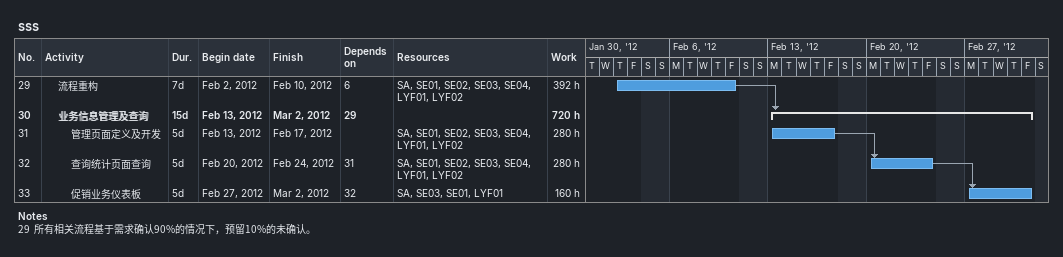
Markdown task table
sss

| ID | Level | Task | Duration | Start | Finish | Predecessors | Resources | Work (h) |
|---|---|---|---|---|---|---|---|---|
| 29 | 2 | 流程重构 | 7d | 2012-02-02 | 2012-02-10 | 6 | SA, SE01, SE02, SE03, SE04, LYF01, LYF02 | 392 |
| 30 | 2 | **业务信息管理及查询** | 15d | 2012-02-13 | 2012-03-02 | 29 |  | 720 |
| 31 | 3 | 管理页面定义及开发 | 5d | 2012-02-13 | 2012-02-17 |  | SA, SE01, SE02, SE03, SE04, LYF01, LYF02 | 280 |
| 32 | 3 | 查询统计页面查询 | 5d | 2012-02-20 | 2012-02-24 | 31 | SA, SE01, SE02, SE03, SE04, LYF01, LYF02 | 280 |
| 33 | 3 | 促销业务仪表板 | 5d | 2012-02-27 | 2012-03-02 | 32 | SA, SE03, SE01, LYF01 | 160 |

Notes
- 29: 所有相关流程基于需求确认90%的情况下，预留10%的未确认。
